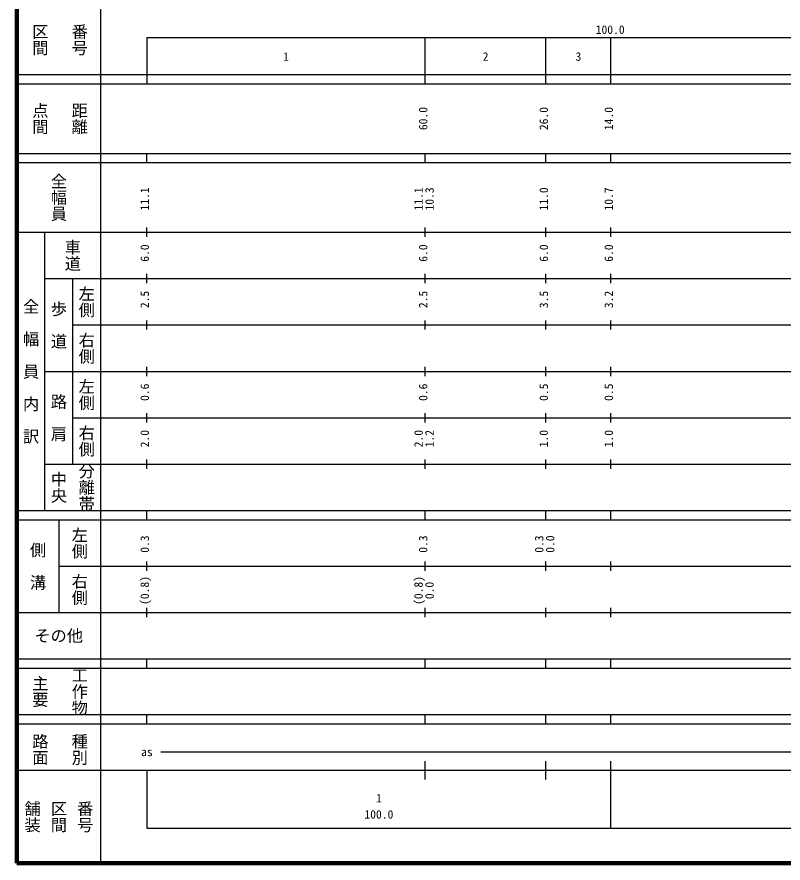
# Model space of a CAD drawing. Units: millimetres on the paper, enlarged 1000 times. Extents: x 40000 to 680000, y 20000 to 380000.
# Drawn here: x 40000 to 205104, y 20000 to 202409 of the extents above; entities that cross this region are included whole.
import ezdxf
from ezdxf.enums import TextEntityAlignment as Align

# ---------------------------------------------------------------- set-up
doc = ezdxf.new("R2010")
doc.units = ezdxf.units.MM
doc.header["$LTSCALE"] = 1000
doc.layers.add('M-TTL', color=2, linetype='Continuous', lineweight=140)
doc.layers.add('M-TTL-BAND', color=7, linetype='Continuous', lineweight=25)
doc.styles.add('@ＭＳ ゴシック', font='')
doc.styles.add('ＭＳ ゴシック', font='')
doc.styles.get('@ＭＳ ゴシック').set_extended_font_data('@MS Gothic')
doc.styles.get('ＭＳ ゴシック').set_extended_font_data('MS Gothic')

msp = doc.modelspace()

# ---------------------------------------------------------------- linework, layer by layer
at = {"layer": 'M-TTL'}
for p, q in [((40000, 380000), (40000, 20000)), ((40000, 20000), (680000, 20000))]:
    msp.add_line(p, q, dxfattribs=at)
at = {"layer": 'M-TTL-BAND'}
for p, q in [((58000, 370000), (58000, 20000)), ((68000, 198000), (579000, 198000)), ((68000, 198000), (68000, 188000)), ((128000, 188000), (128000, 198000)), ((154000, 188000), (154000, 198000)), ((168000, 188000), (168000, 198000)), ((40000, 190000), (579000, 190000)), ((40000, 188000), (579000, 188000)), ((40000, 173000), (579000, 173000)), ((68000, 171000), (68000, 173000)), ((128000, 171000), (128000, 173000)), ((154000, 171000), (154000, 173000)), ((168000, 171000), (168000, 173000)), ((40000, 171000), (579000, 171000)), ((68000, 155000), (68000, 157000)), ((128000, 155000), (128000, 157000)), ((154000, 155000), (154000, 157000)), ((168000, 155000), (168000, 157000)), ((40000, 156000), (579000, 156000)), ((46000, 96000), (46000, 156000)), ((46000, 146000), (579000, 146000)), ((52000, 146000), (52000, 106000)), ((68000, 145000), (68000, 147000)), ((128000, 145000), (128000, 147000)), ((154000, 145000), (154000, 147000)), ((168000, 145000), (168000, 147000)), ((68000, 135000), (68000, 137000)), ((128000, 135000), (128000, 137000)), ((154000, 135000), (154000, 137000)), ((168000, 135000), (168000, 137000)), ((52000, 136000), (579000, 136000)), ((46000, 126000), (579000, 126000)), ((68000, 125000), (68000, 127000)), ((128000, 125000), (128000, 127000)), ((154000, 125000), (154000, 127000)), ((168000, 125000), (168000, 127000)), ((68000, 115000), (68000, 117000)), ((128000, 115000), (128000, 117000)), ((154000, 115000), (154000, 117000)), ((168000, 115000), (168000, 117000)), ((52000, 116000), (579000, 116000)), ((46000, 106000), (579000, 106000)), ((68000, 105000), (68000, 107000)), ((128000, 105000), (128000, 107000)), ((154000, 105000), (154000, 107000)), ((168000, 105000), (168000, 107000)), ((40000, 96000), (579000, 96000)), ((68000, 94000), (68000, 96000)), ((128000, 94000), (128000, 96000)), ((154000, 94000), (154000, 96000)), ((168000, 94000), (168000, 96000)), ((40000, 94000), (579000, 94000)), ((49000, 94000), (49000, 74000)), ((49000, 84000), (579000, 84000)), ((68000, 83000), (68000, 85000)), ((128000, 83000), (128000, 85000)), ((154000, 83000), (154000, 85000)), ((168000, 83000), (168000, 85000)), ((68000, 73000), (68000, 75000)), ((128000, 73000), (128000, 75000)), ((154000, 73000), (154000, 75000)), ((168000, 73000), (168000, 75000)), ((40000, 74000), (579000, 74000)), ((40000, 64000), (579000, 64000)), ((68000, 62000), (68000, 64000)), ((128000, 62000), (128000, 64000)), ((154000, 62000), (154000, 64000)), ((168000, 62000), (168000, 64000)), ((40000, 62000), (579000, 62000)), ((40000, 52000), (579000, 52000)), ((68000, 50000), (68000, 52000)), ((128000, 50000), (128000, 52000)), ((154000, 50000), (154000, 52000)), ((168000, 50000), (168000, 52000)), ((40000, 50000), (579000, 50000)), ((71000, 44000), (565000, 44000)), ((128000, 38000), (128000, 42000)), ((154000, 38000), (154000, 42000)), ((168000, 27500), (168000, 42000)), ((40000, 40000), (579000, 40000)), ((68000, 40000), (68000, 27500)), ((68000, 27500), (579000, 27500))]:
    msp.add_line(p, q, dxfattribs=at)

# ---------------------------------------------------------------- texts
at = {"layer": 'M-TTL-BAND', "style": '@ＭＳ ゴシック'}
for s, p in [('番号', (53500, 197500)), ('区間', (45000, 197500)), ('点間', (45000, 180500)), ('距離', (53500, 180500)), ('全幅員', (49000, 163500)), ('車道', (52000, 151000)), ('左側', (55000, 141000)), ('全\u3000幅\u3000員\u3000内\u3000訳', (43000, 126000)), ('歩\u3000道', (49000, 136000)), ('右側', (55000, 131000)), ('左側', (55000, 121000)), ('路\u3000肩', (49000, 116000)), ('右側', (55000, 111000)), ('分離帯', (55000, 101000)), ('中央', (49000, 101000)), ('左側', (53500, 89000)), ('側\u3000溝', (44500, 84000)), ('右側', (53500, 79000)), ('主要', (45000, 57000)), ('工作物', (53500, 57000)), ('路面', (45000, 44500)), ('種別', (53500, 44500)), ('舗装', (43333, 30000)), ('区間', (49000, 30000)), ('番号', (54667, 30000))]:
    msp.add_text(s, height=2566, rotation=270, dxfattribs=at).set_placement(p, align=Align.MIDDLE_CENTER)
at = {"layer": 'M-TTL-BAND', "style": 'ＭＳ ゴシック'}
for s, p in [('100.0', (167844, 198195)), ('1', (98000, 192405)), ('2', (141000, 192405)), ('3', (161000, 192405)), ('as', (68000, 42500)), ('1', (118000, 32523)), ('100.0', (118000, 29033))]:
    msp.add_text(s, height=1833, dxfattribs=at).set_placement(p, align=Align.BOTTOM_CENTER)
for s, p in [('60.0', (129000, 180500)), ('26.0', (155000, 180500)), ('14.0', (169000, 180500)), ('11.1', (69000, 163174)), ('11.1', (128000, 163174)), ('10.3', (130370, 163174)), ('11.0', (155000, 163174)), ('10.7', (169000, 163174)), ('6.0', (69000, 151500)), ('6.0', (129000, 151500)), ('6.0', (155000, 151500)), ('6.0', (169000, 151500)), ('2.5', (69000, 141500)), ('2.5', (129000, 141500)), ('3.5', (155000, 141500)), ('3.2', (169000, 141500)), ('0.6', (69000, 121500)), ('0.6', (129000, 121500)), ('0.5', (155000, 121500)), ('0.5', (169000, 121500)), ('2.0', (69000, 111500)), ('2.0', (128000, 111500)), ('1.2', (130370, 111500)), ('1.0', (155000, 111500)), ('1.0', (169000, 111500)), ('0.3', (69000, 88764)), ('0.3', (129000, 88764)), ('0.3', (154000, 88764)), ('0.0', (156370, 88764)), ('(0.8)', (69000, 78764)), ('(0.8)', (128000, 78764)), ('0.0', (130370, 78764))]:
    msp.add_text(s, height=1833, rotation=90, dxfattribs=at).set_placement(p, align=Align.BOTTOM_CENTER)
msp.add_text('その他', height=2566, dxfattribs=at).set_placement((49000, 69000), align=Align.MIDDLE_CENTER)

doc.saveas('drawing.dxf')
